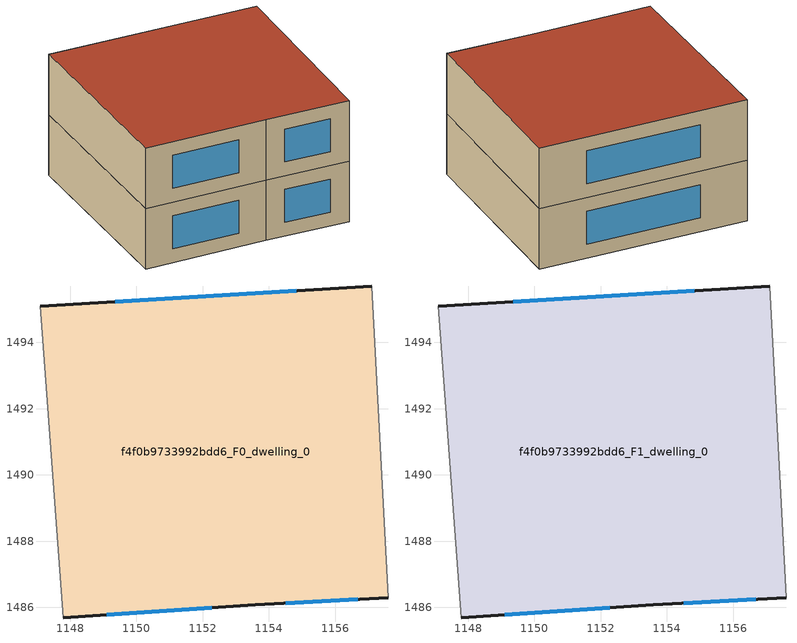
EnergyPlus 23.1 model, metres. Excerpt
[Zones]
f4f0b9733992bdd6_F0_dwelling_0
 floor ground (EU_floor_Construction): 1157.1,1495.69 1157.6,1486.29 1153.6,1486.09 1147.79,1485.69 1147.09,1495.09 z0
 wall outside (EU_wall_Construction): 1147.79,1485.69 1153.6,1486.09 1157.6,1486.29 / 1157.1,1495.69 1147.09,1495.09 z0:3
 wall adiabatic (EU_wall_Construction): 1147.09,1495.09 1147.79,1485.69 / 1157.6,1486.29 1157.1,1495.69 z0:3
 window (EU_Window_Construction): 1149.11,1485.78 1152.28,1486 / 1154.83,1495.56 1149.37,1495.23 / 1154.51,1486.13 1156.69,1486.24 z0.68:2.32
f4f0b9733992bdd6_F1_dwelling_0
 floor to f4f0b9733992bdd6_F0_dwelling_0 (EU_floor_Construction): 1157.1,1495.69 1157.6,1486.29 1153.6,1486.09 1147.79,1485.69 1147.09,1495.09 z3
 wall outside (EU_wall_Construction): 1147.79,1485.69 1153.6,1486.09 1157.6,1486.29 / 1157.1,1495.69 1147.09,1495.09 z3:6
 wall adiabatic (EU_wall_Construction): 1147.09,1495.09 1147.79,1485.69 / 1157.6,1486.29 1157.1,1495.69 z3:6
 window (EU_Window_Construction): 1149.11,1485.78 1152.28,1486 / 1154.83,1495.56 1149.37,1495.23 / 1154.51,1486.13 1156.69,1486.24 z3.68:5.32
 roof outside (EU_roof_Construction): 1157.6,1486.29 1157.1,1495.69 1147.09,1495.09 1147.79,1485.69 1153.6,1486.09 z6
[Building]
EU S2 Campaign: North Axis=0; Terrain=City; Solar Distribution=FullExterior
[Site:Location]
Lyon-Bron: Latitude=45.75; Longitude=5; Time Zone=1; Elevation=198
[SizingPeriod:WeatherFileDays]
AnnualSizingPeriod: Begin Month=1; Begin Day of Month=1; End Month=12; End Day of Month=31; Day of Week for Start Day=Monday; Use Weather File Daylight Saving Period=No; Use Weather File Rain and Snow Indicators=No
[MATERIAL]
EU_InternalMass_Material: Roughness=MediumRough; Thickness=0.1; Conductivity=1; Density=1800; Specific Heat=900; Thermal Absorptance=0.9; Solar Absorptance=0.7; Visible Absorptance=0.7
[MATERIAL:NOMASS] Roughness=MediumRough; Thermal Absorptance=0.9; Solar Absorptance=0.7; Visible Absorptance=0.7
Name | Thermal Resistance
EU_wall_NoMass | 0.503714
EU_roof_NoMass | 0.959371
EU_floor_NoMass | 0.347222
[WINDOWMATERIAL:SIMPLEGLAZINGSYSTEM]
EU_Window_SimpleGlazing: UFactor=3.88; Solar Heat Gain Coefficient=0.83; Visible Transmittance=0.83
[CONSTRUCTION]
EU_wall_Construction: EU_wall_NoMass
EU_roof_Construction: EU_roof_NoMass
EU_floor_Construction: EU_floor_NoMass
EU_Window_Construction: EU_Window_SimpleGlazing
EU_InternalMass_Construction: EU_InternalMass_Material
[ZONE] Type=1; Multiplier=1; Ceiling Height=autocalculate; Volume=280.009; Floor Area=autocalculate; Part of Total Floor Area=Yes
f4f0b9733992bdd6_F0_dwelling_0; f4f0b9733992bdd6_F1_dwelling_0
[INTERNALMASS] Construction=EU_InternalMass_Construction; Surface Area=93.3366
Name | Zone or ZoneList
f4f0b9733992bdd6_F0_dwelling_0_EU_InternalMass | f4f0b9733992bdd6_F0_dwelling_0
f4f0b9733992bdd6_F1_dwelling_0_EU_InternalMass | f4f0b9733992bdd6_F1_dwelling_0
[OTHEREQUIPMENT] Fuel Type=Electricity; Design Level Calculation Method=Watts/Area; Power per Zone Floor Area=1; Fraction Latent=0; Fraction Radiant=0; Fraction Lost=0; Carbon Dioxide Generation Rate=0; EndUse Subcategory=EU_Step8_InternalGains
Name | Zone or ZoneList or Space or SpaceList | Schedule
EU_Step8_InternalGain_f4f0b9733992bdd6_F0_dwelling_0_f000 | f4f0b9733992bdd6_F0_dwelling_0 | EU_Step8_GainSchedule_f4f0b9733992bdd6_F0_dwelling_0_f000
EU_Step8_InternalGain_f4f0b9733992bdd6_F1_dwelling_0_f000 | f4f0b9733992bdd6_F1_dwelling_0 | EU_Step8_GainSchedule_f4f0b9733992bdd6_F1_dwelling_0_f000
[ZONEVENTILATION:DESIGNFLOWRATE] Schedule=EU_AlwaysOn; Design Flow Rate Calculation Method=AirChanges/Hour; Air Changes per Hour=0.64; Ventilation Type=Natural; Fan Pressure Rise=0; Fan Total Efficiency=1; Constant Term Coefficient=1; Temperature Term Coefficient=0; Velocity Term Coefficient=0; Velocity Squared Term Coefficient=0; Minimum Indoor Temperature=-100; Maximum Indoor Temperature=100; Delta Temperature=-100; Minimum Outdoor Temperature=-100; Maximum Outdoor Temperature=100; Maximum Wind Speed=40
Name | Zone or ZoneList or Space or SpaceList
EU_ConstantAir_f4f0b9733992bdd6_F0_dwelling_0 | f4f0b9733992bdd6_F0_dwelling_0
EU_ConstantAir_f4f0b9733992bdd6_F1_dwelling_0 | f4f0b9733992bdd6_F1_dwelling_0
[HVACTEMPLATE:THERMOSTAT] Constant Heating Setpoint=20; Constant Cooling Setpoint=50
EU_HeatOnly_f4f0b9733992bdd6_F0_dwelling_0; EU_HeatOnly_f4f0b9733992bdd6_F1_dwelling_0
[HVACTEMPLATE:ZONE:IDEALLOADSAIRSYSTEM] System Availability Schedule=EU_AlwaysOn; Maximum Heating Supply Air Temperature=50; Minimum Cooling Supply Air Temperature=13; Maximum Heating Supply Air Humidity Ratio=0.0156; Minimum Cooling Supply Air Humidity Ratio=0.0077; Heating Limit=NoLimit; Cooling Limit=NoLimit; Heating Availability Schedule=EU_AlwaysOn; Cooling Availability Schedule=EU_CoolingOff; Dehumidification Control Type=ConstantSensibleHeatRatio; Cooling Sensible Heat Ratio=0.7; Dehumidification Setpoint=60; Humidification Control Type=None; Humidification Setpoint=30; Outdoor Air Method=None; Outdoor Air Flow Rate per Person=0.00944; Outdoor Air Flow Rate per Zone Floor Area=0; Outdoor Air Flow Rate per Zone=0; Demand Controlled Ventilation Type=None; Outdoor Air Economizer Type=NoEconomizer; Heat Recovery Type=None; Sensible Heat Recovery Effectiveness=0.7; Latent Heat Recovery Effectiveness=0.65
Name | Template Thermostat
f4f0b9733992bdd6_F0_dwelling_0 | EU_HeatOnly_f4f0b9733992bdd6_F0_dwelling_0
f4f0b9733992bdd6_F1_dwelling_0 | EU_HeatOnly_f4f0b9733992bdd6_F1_dwelling_0
[SIZING:ZONE] Zone Cooling Design Supply Air Temperature Input Method=SupplyAirTemperature; Zone Cooling Design Supply Air Temperature=13; Zone Heating Design Supply Air Temperature Input Method=SupplyAirTemperature; Zone Heating Design Supply Air Temperature=50; Zone Cooling Design Supply Air Humidity Ratio=0.008; Zone Heating Design Supply Air Humidity Ratio=0.008; Cooling Design Air Flow Method=DesignDay; Cooling Design Air Flow Rate=0; Cooling Minimum Air Flow per Zone Floor Area=0.000762; Cooling Minimum Air Flow=0; Cooling Minimum Air Flow Fraction=0.2; Heating Design Air Flow Method=DesignDay; Heating Design Air Flow Rate=0; Heating Maximum Air Flow per Zone Floor Area=0.002032; Heating Maximum Air Flow=0.141576; Heating Maximum Air Flow Fraction=0.3; Account for Dedicated Outdoor Air System=No; Dedicated Outdoor Air System Control Strategy=NeutralSupplyAir; Dedicated Outdoor Air Low Setpoint Temperature for Design=autosize; Dedicated Outdoor Air High Setpoint Temperature for Design=autosize; Zone Load Sizing Method=Sensible Load Only No Latent Load; Zone Latent Cooling Design Supply Air Humidity Ratio Input Method=HumidityRatioDifference; Zone Cooling Design Supply Air Humidity Ratio Difference=0.005; Zone Latent Heating Design Supply Air Humidity Ratio Input Method=HumidityRatioDifference; Zone Humidification Design Supply Air Humidity Ratio Difference=0.005
f4f0b9733992bdd6_F0_dwelling_0; f4f0b9733992bdd6_F1_dwelling_0
[SCHEDULE:CONSTANT]
Name | Hourly Value
EU_AlwaysOn | 1
EU_CoolingOff | 0
[SCHEDULE:FILE] Column Number=1; Rows to Skip at Top=0; Number of Hours of Data=8760; Column Separator=Comma; Interpolate to Timestep=No; Minutes per Item=60; Adjust Schedule for Daylight Savings=Yes
Name | File
EU_Step8_GainSchedule_f4f0b9733992bdd6_F0_dwelling_0_f000 | ../../schedules/f4f0b9733992bdd6/f4f0b9733992bdd6_F0_dwelling_0_f000_gain.csv
EU_Step8_GainSchedule_f4f0b9733992bdd6_F1_dwelling_0_f000 | ../../schedules/f4f0b9733992bdd6/f4f0b9733992bdd6_F1_dwelling_0_f000_gain.csv
